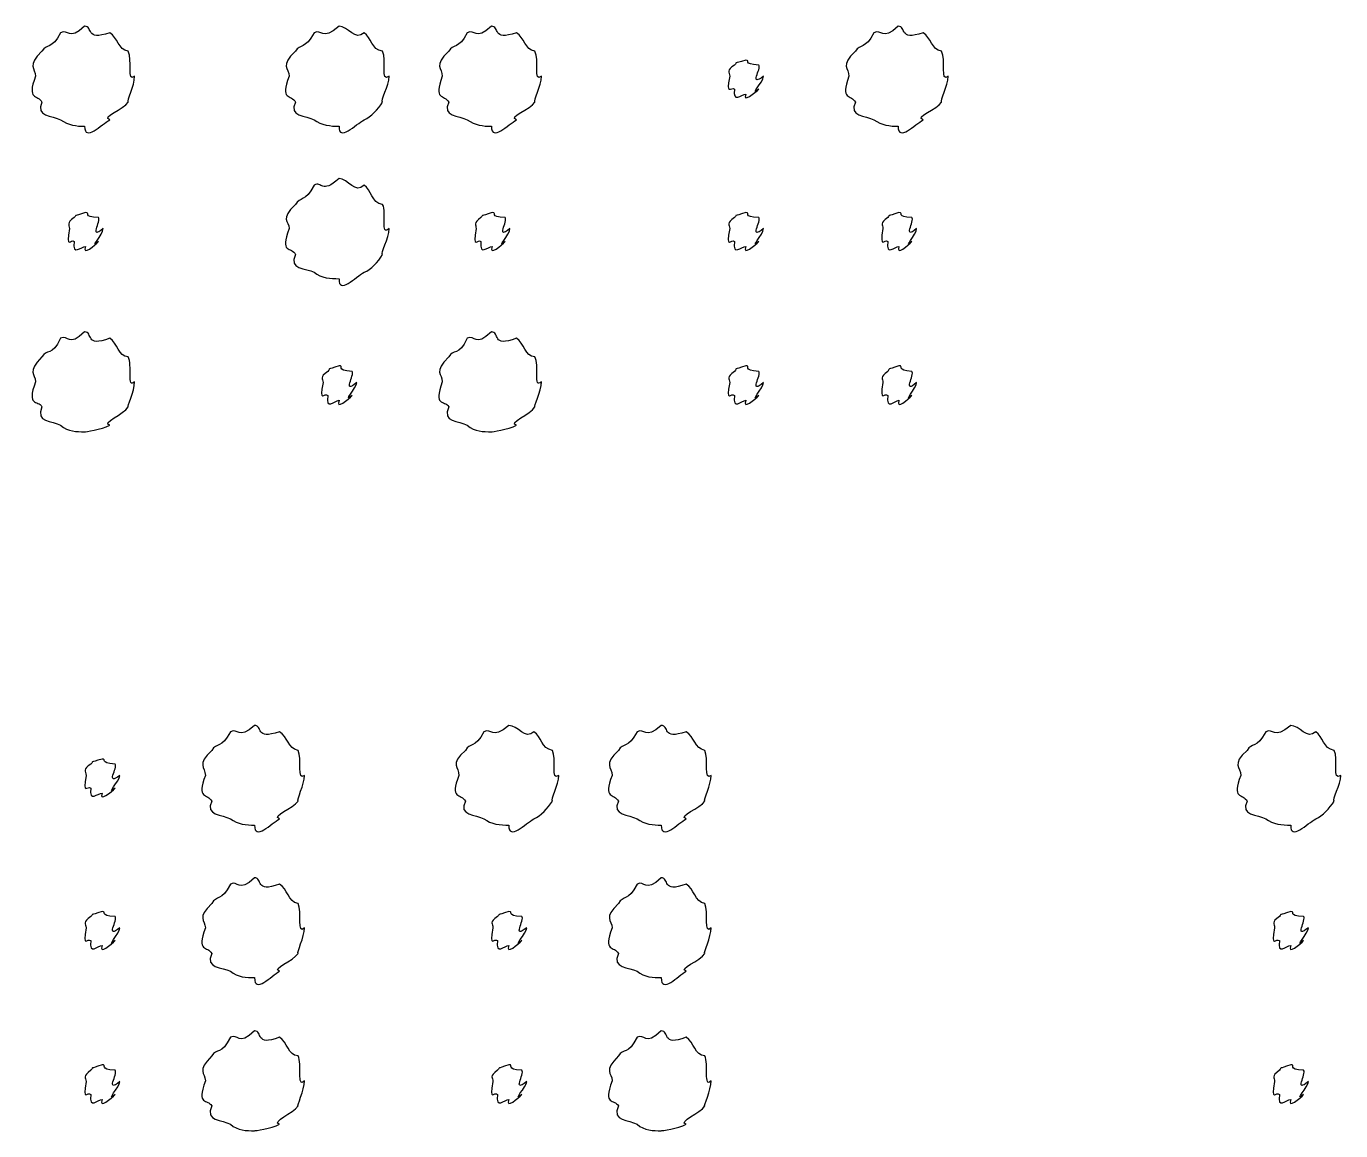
# Model space of a CAD drawing. Header units: millimetres. Extents: x -178 to -32, y 41 to 266.
# Drawn here: x -78.03 to -69.04, y 143.94 to 151.49 of the extents above; entities that cross this region are included whole.
import ezdxf

# ---------------------------------------------------------------- set-up
doc = ezdxf.new("R2010")
doc.units = ezdxf.units.MM
doc.layers.get('0').update_dxf_attribs({"linetype": 'CONTINUOUS'})

msp = doc.modelspace()

# ---------------------------------------------------------------- linework, layer by layer
at = {"color": 0}
for p, q in [((-77.6288, 151.491), (-77.6288, 151.491)), ((-75.8881, 151.491), (-75.8881, 151.491)), ((-74.8464, 151.491), (-74.8464, 151.491)), ((-72.064, 151.491), (-72.064, 151.491)), ((-73.1058, 151.259), (-73.1058, 151.259)), ((-75.8881, 150.449), (-75.8881, 150.449)), ((-77.6231, 150.217), (-77.6231, 150.217)), ((-74.8407, 150.217), (-74.8407, 150.217)), ((-73.1058, 150.217), (-73.1058, 150.217)), ((-72.0584, 150.217), (-72.0584, 150.217)), ((-77.6288, 149.401), (-77.6288, 149.401)), ((-74.8464, 149.401), (-74.8464, 149.401)), ((-75.8881, 149.17), (-75.8881, 149.17)), ((-73.1058, 149.17), (-73.1058, 149.17)), ((-72.0584, 149.17), (-72.0584, 149.17)), ((-76.4671, 146.71), (-76.4671, 146.71)), ((-74.7264, 146.71), (-74.7264, 146.71)), ((-73.6847, 146.71), (-73.6847, 146.71)), ((-69.3783, 146.71), (-69.3783, 146.71)), ((-77.5088, 146.479), (-77.5088, 146.479)), ((-76.4671, 145.668), (-76.4671, 145.668)), ((-73.6847, 145.668), (-73.6847, 145.668)), ((-77.5088, 145.437), (-77.5088, 145.437)), ((-74.7264, 145.437), (-74.7264, 145.437)), ((-69.3783, 145.437), (-69.3783, 145.437)), ((-76.4671, 144.621), (-76.4671, 144.621)), ((-73.6847, 144.621), (-73.6847, 144.621)), ((-77.5088, 144.389), (-77.5088, 144.389)), ((-74.7264, 144.389), (-74.7264, 144.389)), ((-69.3783, 144.389), (-69.3783, 144.389))]:
    msp.add_line(p, q, dxfattribs=at)
for points in [[(-77.7939, 151.446), (-77.8517, 151.331), (-77.8905, 151.375), (-77.9209, 151.32)], [(-77.6288, 151.491), (-77.7416, 151.389), (-77.7388, 151.475), (-77.7939, 151.446)], [(-77.4577, 151.446), (-77.6288, 151.389), (-77.5695, 151.491), (-77.6288, 151.491)], [(-77.331, 151.32), (-77.3998, 151.331), (-77.4026, 151.416), (-77.4577, 151.446)], [(-76.0589, 151.446), (-76.121, 151.331), (-76.1555, 151.375), (-76.1859, 151.32)], [(-75.8881, 151.491), (-76.0109, 151.389), (-76.0039, 151.475), (-76.0589, 151.446)], [(-75.7174, 151.446), (-75.7753, 151.389), (-75.8289, 151.491), (-75.8881, 151.491)], [(-75.5904, 151.32), (-75.6691, 151.331), (-75.6648, 151.416), (-75.7174, 151.446)], [(-75.0118, 151.446), (-75.0697, 151.331), (-75.1082, 151.375), (-75.1385, 151.32)], [(-74.8464, 151.491), (-74.9593, 151.389), (-74.9565, 151.475), (-75.0118, 151.446)], [(-74.6753, 151.446), (-74.8464, 151.389), (-74.7871, 151.491), (-74.8464, 151.491)], [(-74.5486, 151.32), (-74.6174, 151.331), (-74.6203, 151.416), (-74.6753, 151.446)], [(-72.2295, 151.446), (-72.2873, 151.331), (-72.3258, 151.375), (-72.3561, 151.32)], [(-72.064, 151.491), (-72.1769, 151.389), (-72.1745, 151.475), (-72.2295, 151.446)], [(-71.8933, 151.446), (-72.064, 151.389), (-72.0048, 151.491), (-72.064, 151.491)], [(-71.7663, 151.32), (-71.8354, 151.331), (-71.8379, 151.416), (-71.8933, 151.446)], [(-77.9209, 151.32), (-78.0281, 151.22), (-77.9649, 151.207), (-77.9649, 151.149)], [(-77.2869, 151.149), (-77.3419, 151.102), (-77.3007, 151.264), (-77.331, 151.32)], [(-76.1859, 151.32), (-76.2974, 151.22), (-76.23, 151.207), (-76.23, 151.149)], [(-75.5463, 151.149), (-75.607, 151.102), (-75.5601, 151.264), (-75.5904, 151.32)], [(-75.1385, 151.32), (-75.2461, 151.22), (-75.1826, 151.207), (-75.1826, 151.149)], [(-74.5046, 151.149), (-74.5596, 151.102), (-74.5183, 151.264), (-74.5486, 151.32)], [(-73.1058, 151.259), (-73.1996, 151.234), (-73.1608, 151.248), (-73.183, 151.226)], [(-73.0176, 151.226), (-73.1333, 151.234), (-73.0687, 151.259), (-73.1058, 151.259)], [(-72.3561, 151.32), (-72.4637, 151.22), (-72.4002, 151.207), (-72.4002, 151.149)], [(-71.7222, 151.149), (-71.7776, 151.102), (-71.7359, 151.264), (-71.7663, 151.32)], [(-77.9649, 151.149), (-78.0281, 150.981), (-77.9498, 151.027), (-77.9209, 150.972)], [(-77.331, 150.972), (-77.3419, 150.981), (-77.2869, 151.085), (-77.2869, 151.149)], [(-76.23, 151.149), (-76.2974, 150.981), (-76.2148, 151.027), (-76.1859, 150.972)], [(-75.5904, 150.972), (-75.607, 150.981), (-75.5463, 151.085), (-75.5463, 151.149)], [(-75.1826, 151.149), (-75.2461, 150.981), (-75.1674, 151.027), (-75.1385, 150.972)], [(-74.5486, 150.972), (-74.5596, 150.981), (-74.5046, 151.085), (-74.5046, 151.149)], [(-73.183, 151.226), (-73.2437, 151.19), (-73.2162, 151.178), (-73.2162, 151.149)], [(-73.2162, 151.149), (-73.2437, 151.007), (-73.2049, 151.083), (-73.183, 151.061)], [(-72.9844, 151.149), (-73.0892, 151.073), (-72.9957, 151.204), (-73.0176, 151.226)], [(-73.0176, 151.061), (-73.0892, 151.007), (-72.9844, 151.112), (-72.9844, 151.149)], [(-72.4002, 151.149), (-72.4637, 150.981), (-72.3851, 151.027), (-72.3561, 150.972)], [(-71.7663, 150.972), (-71.7776, 150.981), (-71.7222, 151.085), (-71.7222, 151.149)], [(-73.183, 151.061), (-73.1996, 150.963), (-73.1347, 151.027), (-73.1058, 151.027)], [(-73.1058, 151.027), (-73.1333, 150.963), (-73.0398, 151.039), (-73.0176, 151.061)], [(-77.9209, 150.972), (-77.9702, 150.875), (-77.8492, 150.88), (-77.7939, 150.851)], [(-77.4577, 150.851), (-77.5183, 150.875), (-77.3599, 150.92), (-77.331, 150.972)], [(-76.1859, 150.972), (-76.2381, 150.875), (-76.1143, 150.88), (-76.0589, 150.851)], [(-75.7174, 150.851), (-75.6691, 150.875), (-75.6236, 150.92), (-75.5904, 150.972)], [(-75.1385, 150.972), (-75.1882, 150.875), (-75.0669, 150.88), (-75.0118, 150.851)], [(-74.6753, 150.851), (-74.736, 150.875), (-74.5776, 150.92), (-74.5486, 150.972)], [(-72.3561, 150.972), (-72.4059, 150.875), (-72.2845, 150.88), (-72.2295, 150.851)], [(-71.8933, 150.851), (-71.954, 150.875), (-71.7952, 150.92), (-71.7663, 150.972)], [(-77.7939, 150.851), (-77.7416, 150.815), (-77.6838, 150.807), (-77.6288, 150.807)], [(-77.6288, 150.807), (-77.6288, 150.698), (-77.5127, 150.821), (-77.4577, 150.851)], [(-76.0589, 150.851), (-76.0109, 150.815), (-75.946, 150.807), (-75.8881, 150.807)], [(-75.8881, 150.807), (-75.8938, 150.698), (-75.7724, 150.821), (-75.7174, 150.851)], [(-75.0118, 150.851), (-74.9593, 150.815), (-74.9014, 150.807), (-74.8464, 150.807)], [(-74.8464, 150.807), (-74.8464, 150.698), (-74.7307, 150.821), (-74.6753, 150.851)], [(-72.2295, 150.851), (-72.1769, 150.815), (-72.1191, 150.807), (-72.064, 150.807)], [(-72.064, 150.807), (-72.064, 150.698), (-71.9483, 150.821), (-71.8933, 150.851)], [(-75.8881, 150.449), (-76.0109, 150.341), (-76.0039, 150.434), (-76.0589, 150.405)], [(-75.7174, 150.405), (-75.7753, 150.341), (-75.8289, 150.449), (-75.8881, 150.449)], [(-76.0589, 150.405), (-76.121, 150.283), (-76.1555, 150.33), (-76.1859, 150.272)], [(-75.5904, 150.272), (-75.6691, 150.283), (-75.6648, 150.374), (-75.7174, 150.405)], [(-76.1859, 150.272), (-76.2974, 150.169), (-76.23, 150.162), (-76.23, 150.107)], [(-75.5463, 150.107), (-75.607, 150.052), (-75.5601, 150.217), (-75.5904, 150.272)], [(-77.7004, 150.184), (-77.7568, 150.143), (-77.7332, 150.136), (-77.7332, 150.107)], [(-77.6231, 150.217), (-77.7127, 150.187), (-77.6781, 150.206), (-77.7004, 150.184)], [(-77.5349, 150.184), (-77.6464, 150.187), (-77.5857, 150.217), (-77.6231, 150.217)], [(-77.5018, 150.107), (-77.6023, 150.026), (-77.5127, 150.162), (-77.5349, 150.184)], [(-74.918, 150.184), (-74.9745, 150.143), (-74.9512, 150.136), (-74.9512, 150.107)], [(-74.8407, 150.217), (-74.9304, 150.187), (-74.8958, 150.206), (-74.918, 150.184)], [(-74.7526, 150.184), (-74.8644, 150.187), (-74.8037, 150.217), (-74.8407, 150.217)], [(-74.7194, 150.107), (-74.8203, 150.026), (-74.7307, 150.162), (-74.7526, 150.184)], [(-73.183, 150.184), (-73.2437, 150.143), (-73.2162, 150.136), (-73.2162, 150.107)], [(-73.1058, 150.217), (-73.1996, 150.187), (-73.1608, 150.206), (-73.183, 150.184)], [(-73.0176, 150.184), (-73.1333, 150.187), (-73.0687, 150.217), (-73.1058, 150.217)], [(-72.9844, 150.107), (-73.0892, 150.026), (-72.9957, 150.162), (-73.0176, 150.184)], [(-72.1356, 150.184), (-72.1921, 150.143), (-72.1688, 150.136), (-72.1688, 150.107)], [(-72.0584, 150.217), (-72.148, 150.187), (-72.1138, 150.206), (-72.1356, 150.184)], [(-71.9702, 150.184), (-72.082, 150.187), (-72.0213, 150.217), (-72.0584, 150.217)], [(-71.9374, 150.107), (-72.0379, 150.026), (-71.9483, 150.162), (-71.9702, 150.184)], [(-77.7332, 150.107), (-77.7568, 149.959), (-77.7222, 150.041), (-77.7004, 150.019)], [(-77.5349, 150.019), (-77.6023, 149.959), (-77.5018, 150.07), (-77.5018, 150.107)], [(-76.23, 150.107), (-76.2974, 149.933), (-76.2148, 149.986), (-76.1859, 149.931)], [(-75.5904, 149.931), (-75.607, 149.933), (-75.5463, 150.043), (-75.5463, 150.107)], [(-74.9512, 150.107), (-74.9745, 149.959), (-74.9399, 150.041), (-74.918, 150.019)], [(-74.7526, 150.019), (-74.8203, 149.959), (-74.7194, 150.07), (-74.7194, 150.107)], [(-73.2162, 150.107), (-73.2437, 149.959), (-73.2049, 150.041), (-73.183, 150.019)], [(-73.0176, 150.019), (-73.0892, 149.959), (-72.9844, 150.07), (-72.9844, 150.107)], [(-72.1688, 150.107), (-72.1921, 149.959), (-72.1579, 150.041), (-72.1356, 150.019)], [(-71.9702, 150.019), (-72.0379, 149.959), (-71.9374, 150.07), (-71.9374, 150.107)], [(-77.7004, 150.019), (-77.7127, 149.915), (-77.652, 149.986), (-77.6231, 149.986)], [(-77.6231, 149.986), (-77.6464, 149.915), (-77.5568, 149.997), (-77.5349, 150.019)], [(-74.918, 150.019), (-74.9304, 149.915), (-74.8697, 149.986), (-74.8407, 149.986)], [(-74.8407, 149.986), (-74.8644, 149.915), (-74.7748, 149.997), (-74.7526, 150.019)], [(-73.183, 150.019), (-73.1996, 149.915), (-73.1347, 149.986), (-73.1058, 149.986)], [(-73.1058, 149.986), (-73.1333, 149.915), (-73.0398, 149.997), (-73.0176, 150.019)], [(-72.1356, 150.019), (-72.148, 149.915), (-72.0877, 149.986), (-72.0584, 149.986)], [(-72.0584, 149.986), (-72.082, 149.915), (-71.9924, 149.997), (-71.9702, 150.019)], [(-76.1859, 149.931), (-76.2381, 149.827), (-76.1143, 149.838), (-76.0589, 149.809)], [(-75.7174, 149.809), (-75.6691, 149.827), (-75.6236, 149.878), (-75.5904, 149.931)], [(-76.0589, 149.809), (-76.0109, 149.768), (-75.946, 149.765), (-75.8881, 149.765)], [(-75.8881, 149.765), (-75.8938, 149.651), (-75.7724, 149.779), (-75.7174, 149.809)], [(-77.7939, 149.357), (-77.8517, 149.232), (-77.8905, 149.286), (-77.9209, 149.231)], [(-77.6288, 149.401), (-77.7416, 149.291), (-77.7388, 149.386), (-77.7939, 149.357)], [(-77.4577, 149.357), (-77.6288, 149.291), (-77.5695, 149.401), (-77.6288, 149.401)], [(-77.331, 149.231), (-77.3998, 149.232), (-77.4026, 149.327), (-77.4577, 149.357)], [(-75.0118, 149.357), (-75.0697, 149.232), (-75.1082, 149.286), (-75.1385, 149.231)], [(-74.8464, 149.401), (-74.9593, 149.291), (-74.9565, 149.386), (-75.0118, 149.357)], [(-74.6753, 149.357), (-74.8464, 149.291), (-74.7871, 149.401), (-74.8464, 149.401)], [(-74.5486, 149.231), (-74.6174, 149.232), (-74.6203, 149.327), (-74.6753, 149.357)], [(-77.9209, 149.231), (-78.0281, 149.122), (-77.9649, 149.117), (-77.9649, 149.06)], [(-77.2869, 149.06), (-77.3419, 149.005), (-77.3007, 149.175), (-77.331, 149.231)], [(-75.1385, 149.231), (-75.2461, 149.122), (-75.1826, 149.117), (-75.1826, 149.06)], [(-74.5046, 149.06), (-74.5596, 149.005), (-74.5183, 149.175), (-74.5486, 149.231)], [(-75.9654, 149.131), (-76.0261, 149.088), (-75.9982, 149.083), (-75.9982, 149.054)], [(-75.8881, 149.17), (-75.982, 149.137), (-75.9432, 149.156), (-75.9654, 149.131)], [(-75.7999, 149.131), (-75.9157, 149.137), (-75.8507, 149.17), (-75.8881, 149.17)], [(-75.7668, 149.054), (-75.8716, 148.971), (-75.7777, 149.109), (-75.7999, 149.131)], [(-73.183, 149.131), (-73.2437, 149.088), (-73.2162, 149.083), (-73.2162, 149.054)], [(-73.1058, 149.17), (-73.1996, 149.137), (-73.1608, 149.156), (-73.183, 149.131)], [(-73.0176, 149.131), (-73.1333, 149.137), (-73.0687, 149.17), (-73.1058, 149.17)], [(-72.9844, 149.054), (-73.0892, 148.971), (-72.9957, 149.109), (-73.0176, 149.131)], [(-72.1356, 149.131), (-72.1921, 149.088), (-72.1688, 149.083), (-72.1688, 149.054)], [(-72.0584, 149.17), (-72.148, 149.137), (-72.1138, 149.156), (-72.1356, 149.131)], [(-71.9702, 149.131), (-72.082, 149.137), (-72.0213, 149.17), (-72.0584, 149.17)], [(-71.9374, 149.054), (-72.0379, 148.971), (-71.9483, 149.109), (-71.9702, 149.131)], [(-77.9649, 149.06), (-78.0281, 148.883), (-77.9498, 148.94), (-77.9209, 148.889)], [(-77.331, 148.889), (-77.3419, 148.883), (-77.2869, 148.996), (-77.2869, 149.06)], [(-75.9982, 149.054), (-76.0261, 148.908), (-75.9873, 148.991), (-75.9654, 148.966)], [(-75.7999, 148.966), (-75.8716, 148.908), (-75.7668, 149.021), (-75.7668, 149.054)], [(-75.1826, 149.06), (-75.2461, 148.883), (-75.1674, 148.94), (-75.1385, 148.889)], [(-74.5486, 148.889), (-74.5596, 148.883), (-74.5046, 148.996), (-74.5046, 149.06)], [(-73.2162, 149.054), (-73.2437, 148.908), (-73.2049, 148.991), (-73.183, 148.966)], [(-73.0176, 148.966), (-73.0892, 148.908), (-72.9844, 149.021), (-72.9844, 149.054)], [(-72.1688, 149.054), (-72.1921, 148.908), (-72.1579, 148.991), (-72.1356, 148.966)], [(-71.9702, 148.966), (-72.0379, 148.908), (-71.9374, 149.021), (-71.9374, 149.054)], [(-75.9654, 148.966), (-75.982, 148.861), (-75.9171, 148.933), (-75.8881, 148.933)], [(-75.8881, 148.933), (-75.9157, 148.861), (-75.8218, 148.944), (-75.7999, 148.966)], [(-73.183, 148.966), (-73.1996, 148.861), (-73.1347, 148.933), (-73.1058, 148.933)], [(-73.1058, 148.933), (-73.1333, 148.861), (-73.0398, 148.944), (-73.0176, 148.966)], [(-72.1356, 148.966), (-72.148, 148.861), (-72.0877, 148.933), (-72.0584, 148.933)], [(-72.0584, 148.933), (-72.082, 148.861), (-71.9924, 148.944), (-71.9702, 148.966)], [(-77.9209, 148.889), (-77.9702, 148.78), (-77.8492, 148.795), (-77.7939, 148.762)], [(-77.4577, 148.762), (-77.5183, 148.78), (-77.3599, 148.836), (-77.331, 148.889)], [(-75.1385, 148.889), (-75.1882, 148.78), (-75.0669, 148.795), (-75.0118, 148.762)], [(-74.6753, 148.762), (-74.736, 148.78), (-74.5776, 148.836), (-74.5486, 148.889)], [(-77.7939, 148.762), (-77.7416, 148.718), (-77.6838, 148.718), (-77.6288, 148.718)], [(-77.6288, 148.718), (-77.6288, 148.718), (-77.5127, 148.732), (-77.4577, 148.762)], [(-75.0118, 148.762), (-74.9593, 148.718), (-74.9014, 148.718), (-74.8464, 148.718)], [(-74.8464, 148.718), (-74.8464, 148.718), (-74.7307, 148.732), (-74.6753, 148.762)], [(-76.6322, 146.666), (-76.69, 146.55), (-76.7288, 146.594), (-76.7592, 146.539)], [(-76.4671, 146.71), (-76.5799, 146.608), (-76.5771, 146.695), (-76.6322, 146.666)], [(-76.296, 146.666), (-76.4671, 146.608), (-76.4078, 146.71), (-76.4671, 146.71)], [(-76.1693, 146.539), (-76.2381, 146.55), (-76.2409, 146.636), (-76.296, 146.666)], [(-74.8972, 146.666), (-74.9593, 146.55), (-74.9939, 146.594), (-75.0242, 146.539)], [(-74.7264, 146.71), (-74.8492, 146.608), (-74.8422, 146.695), (-74.8972, 146.666)], [(-74.5557, 146.666), (-74.6136, 146.608), (-74.6672, 146.71), (-74.7264, 146.71)], [(-74.4287, 146.539), (-74.5074, 146.55), (-74.5031, 146.636), (-74.5557, 146.666)], [(-73.8501, 146.666), (-73.908, 146.55), (-73.9465, 146.594), (-73.9768, 146.539)], [(-73.6847, 146.71), (-73.7976, 146.608), (-73.7948, 146.695), (-73.8501, 146.666)], [(-73.5136, 146.666), (-73.6847, 146.608), (-73.6254, 146.71), (-73.6847, 146.71)], [(-73.387, 146.539), (-73.4557, 146.55), (-73.4586, 146.636), (-73.5136, 146.666)], [(-69.5491, 146.666), (-69.6112, 146.55), (-69.6457, 146.594), (-69.6761, 146.539)], [(-69.3783, 146.71), (-69.5007, 146.608), (-69.494, 146.695), (-69.5491, 146.666)], [(-69.2072, 146.666), (-69.2654, 146.608), (-69.3191, 146.71), (-69.3783, 146.71)], [(-69.0806, 146.539), (-69.1593, 146.55), (-69.155, 146.636), (-69.2072, 146.666)], [(-77.5088, 146.479), (-77.6023, 146.454), (-77.5638, 146.468), (-77.5857, 146.445)], [(-77.4206, 146.445), (-77.5363, 146.454), (-77.4714, 146.479), (-77.5088, 146.479)], [(-76.7592, 146.539), (-76.8664, 146.44), (-76.8033, 146.426), (-76.8033, 146.368)], [(-76.1252, 146.368), (-76.1802, 146.322), (-76.139, 146.484), (-76.1693, 146.539)], [(-75.0242, 146.539), (-75.1357, 146.44), (-75.0683, 146.426), (-75.0683, 146.368)], [(-74.3846, 146.368), (-74.4453, 146.322), (-74.3984, 146.484), (-74.4287, 146.539)], [(-73.9768, 146.539), (-74.0844, 146.44), (-74.0209, 146.426), (-74.0209, 146.368)], [(-73.3429, 146.368), (-73.3979, 146.322), (-73.3566, 146.484), (-73.387, 146.539)], [(-69.6761, 146.539), (-69.7876, 146.44), (-69.7202, 146.426), (-69.7202, 146.368)], [(-69.0365, 146.368), (-69.0972, 146.322), (-69.0503, 146.484), (-69.0806, 146.539)], [(-77.5857, 146.445), (-77.6464, 146.41), (-77.6189, 146.397), (-77.6189, 146.368)], [(-77.3874, 146.368), (-77.4922, 146.293), (-77.3984, 146.424), (-77.4206, 146.445)], [(-77.6189, 146.368), (-77.6464, 146.226), (-77.6079, 146.302), (-77.5857, 146.28)], [(-77.4206, 146.28), (-77.4922, 146.226), (-77.3874, 146.331), (-77.3874, 146.368)], [(-76.8033, 146.368), (-76.8664, 146.2), (-76.7881, 146.247), (-76.7592, 146.192)], [(-76.1693, 146.192), (-76.1802, 146.2), (-76.1252, 146.305), (-76.1252, 146.368)], [(-75.0683, 146.368), (-75.1357, 146.2), (-75.0531, 146.247), (-75.0242, 146.192)], [(-74.4287, 146.192), (-74.4453, 146.2), (-74.3846, 146.305), (-74.3846, 146.368)], [(-74.0209, 146.368), (-74.0844, 146.2), (-74.0057, 146.247), (-73.9768, 146.192)], [(-73.387, 146.192), (-73.3979, 146.2), (-73.3429, 146.305), (-73.3429, 146.368)], [(-69.7202, 146.368), (-69.7876, 146.2), (-69.705, 146.247), (-69.6761, 146.192)], [(-69.0806, 146.192), (-69.0972, 146.2), (-69.0365, 146.305), (-69.0365, 146.368)], [(-77.5857, 146.28), (-77.6023, 146.182), (-77.5377, 146.247), (-77.5088, 146.247)], [(-77.5088, 146.247), (-77.5363, 146.182), (-77.4425, 146.258), (-77.4206, 146.28)], [(-76.7592, 146.192), (-76.8085, 146.094), (-76.6875, 146.1), (-76.6322, 146.071)], [(-76.296, 146.071), (-76.3566, 146.094), (-76.1982, 146.14), (-76.1693, 146.192)], [(-75.0242, 146.192), (-75.0764, 146.094), (-74.9526, 146.1), (-74.8972, 146.071)], [(-74.5557, 146.071), (-74.5074, 146.094), (-74.4619, 146.14), (-74.4287, 146.192)], [(-73.9768, 146.192), (-74.0265, 146.094), (-73.9052, 146.1), (-73.8501, 146.071)], [(-73.5136, 146.071), (-73.5743, 146.094), (-73.4159, 146.14), (-73.387, 146.192)], [(-69.6761, 146.192), (-69.7283, 146.094), (-69.6041, 146.1), (-69.5491, 146.071)], [(-69.2072, 146.071), (-69.1593, 146.094), (-69.1138, 146.14), (-69.0806, 146.192)], [(-76.6322, 146.071), (-76.5799, 146.035), (-76.5221, 146.027), (-76.4671, 146.027)], [(-76.4671, 146.027), (-76.4671, 145.918), (-76.351, 146.04), (-76.296, 146.071)], [(-74.8972, 146.071), (-74.8492, 146.035), (-74.7843, 146.027), (-74.7264, 146.027)], [(-74.7264, 146.027), (-74.7321, 145.918), (-74.6107, 146.04), (-74.5557, 146.071)], [(-73.8501, 146.071), (-73.7976, 146.035), (-73.7397, 146.027), (-73.6847, 146.027)], [(-73.6847, 146.027), (-73.6847, 145.918), (-73.569, 146.04), (-73.5136, 146.071)], [(-69.5491, 146.071), (-69.5007, 146.035), (-69.4362, 146.027), (-69.3783, 146.027)], [(-69.3783, 146.027), (-69.3836, 145.918), (-69.2626, 146.04), (-69.2072, 146.071)], [(-76.4671, 145.668), (-76.5799, 145.561), (-76.5771, 145.653), (-76.6322, 145.624)], [(-76.296, 145.624), (-76.4671, 145.561), (-76.4078, 145.668), (-76.4671, 145.668)], [(-73.6847, 145.668), (-73.7976, 145.561), (-73.7948, 145.653), (-73.8501, 145.624)], [(-73.5136, 145.624), (-73.6847, 145.561), (-73.6254, 145.668), (-73.6847, 145.668)], [(-76.6322, 145.624), (-76.69, 145.503), (-76.7288, 145.55), (-76.7592, 145.492)], [(-76.1693, 145.492), (-76.2381, 145.503), (-76.2409, 145.594), (-76.296, 145.624)], [(-73.8501, 145.624), (-73.908, 145.503), (-73.9465, 145.55), (-73.9768, 145.492)], [(-73.387, 145.492), (-73.4557, 145.503), (-73.4586, 145.594), (-73.5136, 145.624)], [(-76.7592, 145.492), (-76.8664, 145.389), (-76.8033, 145.381), (-76.8033, 145.326)], [(-76.1252, 145.326), (-76.1802, 145.271), (-76.139, 145.437), (-76.1693, 145.492)], [(-73.9768, 145.492), (-74.0844, 145.389), (-74.0209, 145.381), (-74.0209, 145.326)], [(-73.3429, 145.326), (-73.3979, 145.271), (-73.3566, 145.437), (-73.387, 145.492)], [(-77.5857, 145.404), (-77.6464, 145.362), (-77.6189, 145.355), (-77.6189, 145.326)], [(-77.5088, 145.437), (-77.6023, 145.407), (-77.5638, 145.426), (-77.5857, 145.404)], [(-77.4206, 145.404), (-77.5363, 145.407), (-77.4714, 145.437), (-77.5088, 145.437)], [(-77.3874, 145.326), (-77.4922, 145.245), (-77.3984, 145.381), (-77.4206, 145.404)], [(-74.8037, 145.404), (-74.8644, 145.362), (-74.8365, 145.355), (-74.8365, 145.326)], [(-74.7264, 145.437), (-74.8203, 145.407), (-74.7815, 145.426), (-74.8037, 145.404)], [(-74.6383, 145.404), (-74.754, 145.407), (-74.6894, 145.437), (-74.7264, 145.437)], [(-74.6051, 145.326), (-74.7099, 145.245), (-74.616, 145.381), (-74.6383, 145.404)], [(-69.4556, 145.404), (-69.5159, 145.362), (-69.4884, 145.355), (-69.4884, 145.326)], [(-69.3783, 145.437), (-69.4718, 145.407), (-69.4334, 145.426), (-69.4556, 145.404)], [(-69.2901, 145.404), (-69.4059, 145.407), (-69.3409, 145.437), (-69.3783, 145.437)], [(-69.257, 145.326), (-69.3618, 145.245), (-69.2679, 145.381), (-69.2901, 145.404)], [(-77.6189, 145.326), (-77.6464, 145.179), (-77.6079, 145.26), (-77.5857, 145.238)], [(-77.4206, 145.238), (-77.4922, 145.179), (-77.3874, 145.289), (-77.3874, 145.326)], [(-76.8033, 145.326), (-76.8664, 145.153), (-76.7881, 145.205), (-76.7592, 145.15)], [(-76.1693, 145.15), (-76.1802, 145.153), (-76.1252, 145.263), (-76.1252, 145.326)], [(-74.8365, 145.326), (-74.8644, 145.179), (-74.8256, 145.26), (-74.8037, 145.238)], [(-74.6383, 145.238), (-74.7099, 145.179), (-74.6051, 145.289), (-74.6051, 145.326)], [(-74.0209, 145.326), (-74.0844, 145.153), (-74.0057, 145.205), (-73.9768, 145.15)], [(-73.387, 145.15), (-73.3979, 145.153), (-73.3429, 145.263), (-73.3429, 145.326)], [(-69.4884, 145.326), (-69.5159, 145.179), (-69.4775, 145.26), (-69.4556, 145.238)], [(-69.2901, 145.238), (-69.3618, 145.179), (-69.257, 145.289), (-69.257, 145.326)], [(-77.5857, 145.238), (-77.6023, 145.135), (-77.5377, 145.205), (-77.5088, 145.205)], [(-77.5088, 145.205), (-77.5363, 145.135), (-77.4425, 145.216), (-77.4206, 145.238)], [(-74.8037, 145.238), (-74.8203, 145.135), (-74.7554, 145.205), (-74.7264, 145.205)], [(-74.7264, 145.205), (-74.754, 145.135), (-74.6601, 145.216), (-74.6383, 145.238)], [(-69.4556, 145.238), (-69.4718, 145.135), (-69.4073, 145.205), (-69.3783, 145.205)], [(-69.3783, 145.205), (-69.4059, 145.135), (-69.312, 145.216), (-69.2901, 145.238)], [(-76.7592, 145.15), (-76.8085, 145.047), (-76.6875, 145.058), (-76.6322, 145.029)], [(-76.296, 145.029), (-76.3566, 145.047), (-76.1982, 145.098), (-76.1693, 145.15)], [(-73.9768, 145.15), (-74.0265, 145.047), (-73.9052, 145.058), (-73.8501, 145.029)], [(-73.5136, 145.029), (-73.5743, 145.047), (-73.4159, 145.098), (-73.387, 145.15)], [(-76.6322, 145.029), (-76.5799, 144.987), (-76.5221, 144.985), (-76.4671, 144.985)], [(-76.4671, 144.985), (-76.4671, 144.87), (-76.351, 144.999), (-76.296, 145.029)], [(-73.8501, 145.029), (-73.7976, 144.987), (-73.7397, 144.985), (-73.6847, 144.985)], [(-73.6847, 144.985), (-73.6847, 144.87), (-73.569, 144.999), (-73.5136, 145.029)], [(-76.4671, 144.621), (-76.5799, 144.511), (-76.5771, 144.606), (-76.6322, 144.577)], [(-76.296, 144.577), (-76.4671, 144.511), (-76.4078, 144.621), (-76.4671, 144.621)], [(-73.6847, 144.621), (-73.7976, 144.511), (-73.7948, 144.606), (-73.8501, 144.577)], [(-73.5136, 144.577), (-73.6847, 144.511), (-73.6254, 144.621), (-73.6847, 144.621)], [(-76.6322, 144.577), (-76.69, 144.452), (-76.7288, 144.505), (-76.7592, 144.45)], [(-76.1693, 144.45), (-76.2381, 144.452), (-76.2409, 144.546), (-76.296, 144.577)], [(-73.8501, 144.577), (-73.908, 144.452), (-73.9465, 144.505), (-73.9768, 144.45)], [(-73.387, 144.45), (-73.4557, 144.452), (-73.4586, 144.546), (-73.5136, 144.577)], [(-76.7592, 144.45), (-76.8664, 144.341), (-76.8033, 144.337), (-76.8033, 144.279)], [(-76.1252, 144.279), (-76.1802, 144.224), (-76.139, 144.395), (-76.1693, 144.45)], [(-73.9768, 144.45), (-74.0844, 144.341), (-74.0209, 144.337), (-74.0209, 144.279)], [(-73.3429, 144.279), (-73.3979, 144.224), (-73.3566, 144.395), (-73.387, 144.45)], [(-77.5857, 144.351), (-77.6464, 144.308), (-77.6189, 144.303), (-77.6189, 144.274)], [(-77.5088, 144.389), (-77.6023, 144.356), (-77.5638, 144.376), (-77.5857, 144.351)], [(-77.4206, 144.351), (-77.5363, 144.356), (-77.4714, 144.389), (-77.5088, 144.389)], [(-77.3874, 144.274), (-77.4922, 144.191), (-77.3984, 144.329), (-77.4206, 144.351)], [(-74.8037, 144.351), (-74.8644, 144.308), (-74.8365, 144.303), (-74.8365, 144.274)], [(-74.7264, 144.389), (-74.8203, 144.356), (-74.7815, 144.376), (-74.8037, 144.351)], [(-74.6383, 144.351), (-74.754, 144.356), (-74.6894, 144.389), (-74.7264, 144.389)], [(-74.6051, 144.274), (-74.7099, 144.191), (-74.616, 144.329), (-74.6383, 144.351)], [(-69.4556, 144.351), (-69.5159, 144.308), (-69.4884, 144.303), (-69.4884, 144.274)], [(-69.3783, 144.389), (-69.4718, 144.356), (-69.4334, 144.376), (-69.4556, 144.351)], [(-69.2901, 144.351), (-69.4059, 144.356), (-69.3409, 144.389), (-69.3783, 144.389)], [(-69.257, 144.274), (-69.3618, 144.191), (-69.2679, 144.329), (-69.2901, 144.351)], [(-77.6189, 144.274), (-77.6464, 144.128), (-77.6079, 144.21), (-77.5857, 144.186)], [(-77.4206, 144.186), (-77.4922, 144.128), (-77.3874, 144.241), (-77.3874, 144.274)], [(-76.8033, 144.279), (-76.8664, 144.103), (-76.7881, 144.159), (-76.7592, 144.108)], [(-76.1693, 144.108), (-76.1802, 144.103), (-76.1252, 144.216), (-76.1252, 144.279)], [(-74.8365, 144.274), (-74.8644, 144.128), (-74.8256, 144.21), (-74.8037, 144.186)], [(-74.6383, 144.186), (-74.7099, 144.128), (-74.6051, 144.241), (-74.6051, 144.274)], [(-74.0209, 144.279), (-74.0844, 144.103), (-74.0057, 144.159), (-73.9768, 144.108)], [(-73.387, 144.108), (-73.3979, 144.103), (-73.3429, 144.216), (-73.3429, 144.279)], [(-69.4884, 144.274), (-69.5159, 144.128), (-69.4775, 144.21), (-69.4556, 144.186)], [(-69.2901, 144.186), (-69.3618, 144.128), (-69.257, 144.241), (-69.257, 144.274)], [(-77.5857, 144.186), (-77.6023, 144.081), (-77.5377, 144.152), (-77.5088, 144.152)], [(-77.5088, 144.152), (-77.5363, 144.081), (-77.4425, 144.163), (-77.4206, 144.186)], [(-74.8037, 144.186), (-74.8203, 144.081), (-74.7554, 144.152), (-74.7264, 144.152)], [(-74.7264, 144.152), (-74.754, 144.081), (-74.6601, 144.163), (-74.6383, 144.186)], [(-69.4556, 144.186), (-69.4718, 144.081), (-69.4073, 144.152), (-69.3783, 144.152)], [(-69.3783, 144.152), (-69.4059, 144.081), (-69.312, 144.163), (-69.2901, 144.186)], [(-76.7592, 144.108), (-76.8085, 144), (-76.6875, 144.014), (-76.6322, 143.982)], [(-76.296, 143.982), (-76.3566, 144), (-76.1982, 144.056), (-76.1693, 144.108)], [(-73.9768, 144.108), (-74.0265, 144), (-73.9052, 144.014), (-73.8501, 143.982)], [(-73.5136, 143.982), (-73.5743, 144), (-73.4159, 144.056), (-73.387, 144.108)], [(-76.6322, 143.982), (-76.5799, 143.938), (-76.5221, 143.938), (-76.4671, 143.938)], [(-76.4671, 143.938), (-76.4671, 143.938), (-76.351, 143.951), (-76.296, 143.982)], [(-73.8501, 143.982), (-73.7976, 143.938), (-73.7397, 143.938), (-73.6847, 143.938)], [(-73.6847, 143.938), (-73.6847, 143.938), (-73.569, 143.951), (-73.5136, 143.982)]]:
    msp.add_open_spline(points, degree=3, dxfattribs=at)

doc.saveas('drawing.dxf')
